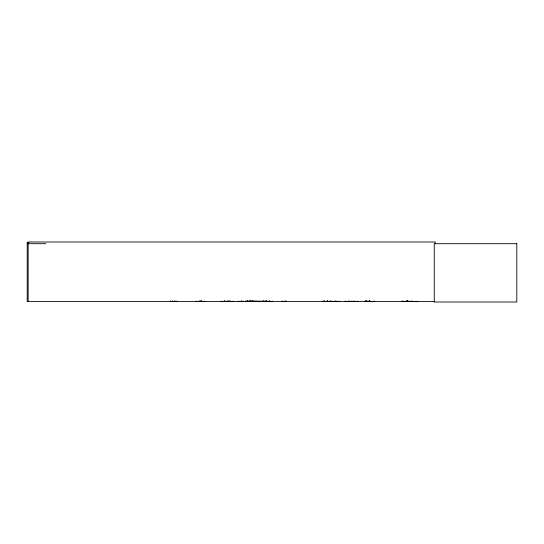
<?xml version="1.0" encoding="UTF-8"?>
<svg xmlns="http://www.w3.org/2000/svg" width="544" height="544" viewBox="0 0 544 544"><rect width="100%" height="100%" fill="white"/><g stroke="black" fill="none" stroke-linecap="round" stroke-linejoin="round"><path stroke-width="0.82" d="M365.316 301.505L365.316 301.043M410.72 301.505L410.781 301.043M344.923 301.526L357.972 301.478M220.708 301.526L233.621 301.478M238.088 301.526L243.141 301.464M224.155 301.505L224.237 300.92M228.521 301.464L228.446 301.043M228.834 301.451L228.854 301.084M281.778 301.526L286.416 301.464M324.115 301.464L324.006 300.92M266.546 301.478L249.404 301.138L249.125 301.492L266.492 301.519L266.54 300.92M249.676 301.505L249.404 301.138M263.364 301.315L263.588 300.92M265.268 301.492L265.554 301.138L265.839 301.478L265.2 301.084M266.261 301.138L265.975 301.492L266.295 301.315M262.657 301.315L262.337 301.492L262.623 301.138L262.854 301.519M263.133 301.505L263.323 301.138L263.595 301.505M221.014 301.464L221.068 301.084L221.116 301.526M260.202 301.464L260.256 301.084L260.304 301.526M264.982 301.464L265.03 301.084M282.091 301.464L282.146 301.084M413.168 301.464L417.908 301.526M28.9 242.597L27.2 242.597L27.2 301.526L434.37 301.526M27.2 243.692L45.859 243.692M245.895 301.084L272.782 301.464M339.592 301.505L334.302 301.464M365.119 301.084L374.068 301.505L374.068 301.043M417.908 301.403L401.975 301.505L402.03 301.043M369.777 301.464L369.852 300.92M322.871 301.464L332.656 301.526M272.51 301.464L272.462 301.084L272.408 301.526M267.736 301.464L267.682 301.084L267.634 301.526M357.721 301.464L357.68 301.084L357.639 301.526M369.444 301.403L369.539 300.92M435.22 243.692L435.22 241.985L28.159 241.985L28.159 301.526M411.529 301.043L411.529 301.526M407.966 300.92L407.966 301.526M407.925 300.92L407.925 301.526M407.619 300.92L407.66 301.526M407.306 300.92L407.306 301.526M407.007 300.92L407.007 301.526M406.552 300.92L406.511 301.526M406.246 300.92L406.205 301.526M402.784 301.043L402.784 301.526M369.546 300.92L369.546 301.526M369.396 301.043L369.396 301.526M366.459 300.92L366.459 301.526M366.309 300.92L366.309 301.526M365.065 301.043L365.065 301.526M353.967 300.92L353.967 301.526M353.75 300.92L353.75 301.526M351.451 301.043L351.451 301.526M349.153 300.92L349.153 301.526M348.942 300.92L348.942 301.526M345.263 301.043L345.263 301.526M339.191 301.043L339.191 301.526M335.988 300.92L335.988 301.526M335.811 300.92L335.811 301.526M334.2 301.043L334.2 301.526M332.01 301.043L332.01 301.526M330.398 300.92L330.398 301.526M330.222 300.92L330.222 301.526M328.828 301.043L328.773 301.526M327.583 300.92L327.583 301.526M327.434 300.92L327.434 301.526M327.094 301.043L327.094 301.526M327.019 301.043L327.019 301.526M324.503 301.043L324.503 301.526M324.156 300.92L324.156 301.526M322.762 301.043L322.762 301.526M286.525 301.043L286.525 301.526M285.28 300.92L285.28 301.526M285.131 300.92L285.131 301.526M282.2 301.043L282.2 301.526M269.47 301.043L269.47 301.526M269.294 300.92L269.294 301.526M269.124 300.92L269.124 301.526M266.39 300.92L266.39 301.526M265.084 301.043L265.146 301.526M263.425 300.92L263.425 301.526M250.594 301.043L250.594 301.526M247.486 300.92L247.486 301.526M247.323 300.92L247.323 301.526M245.847 301.043L245.847 301.526M243.243 301.043L243.243 301.526M241.767 300.92L241.767 301.526M241.604 300.92L241.604 301.526M238.496 301.043L238.496 301.526M233.22 301.043L233.22 301.526M230.105 300.92L230.105 301.526M229.935 300.92L229.935 301.526M228.902 301.043L228.902 301.526M227.664 300.92L227.664 301.526M227.514 300.92L227.514 301.526M225.896 301.043L225.896 301.526M224.577 301.043L224.577 301.526M224.4 300.92L224.4 301.526M204.687 301.043L204.68 301.526L195.935 301.505L195.935 301.043M201.491 300.798L201.491 301.526M201.246 300.798L201.246 301.526M200.457 300.92L200.471 301.526M200.151 300.92L200.165 301.526M199.546 300.798L199.546 301.526M176.95 301.043L176.95 301.526M175.134 301.043L175.134 301.526M174.672 301.043L174.638 301.526M174.175 301.043L174.175 301.526M172.326 300.798L172.326 301.526M170.626 300.798L170.626 301.526M250.111 301.138C249.2 301.607 251.029 301.58 250.111 301.138M252.334 301.138C251.423 301.607 253.252 301.58 252.334 301.138M253.042 301.138C252.13 301.607 253.96 301.58 253.042 301.138M516.8 243.692L434.262 243.692L434.262 302.015L516.8 302.015L516.8 243.692M412.196 301.526L412.196 301.043L412.134 301.526M403.451 301.526L403.444 301.043L403.39 301.526"/></g></svg>
